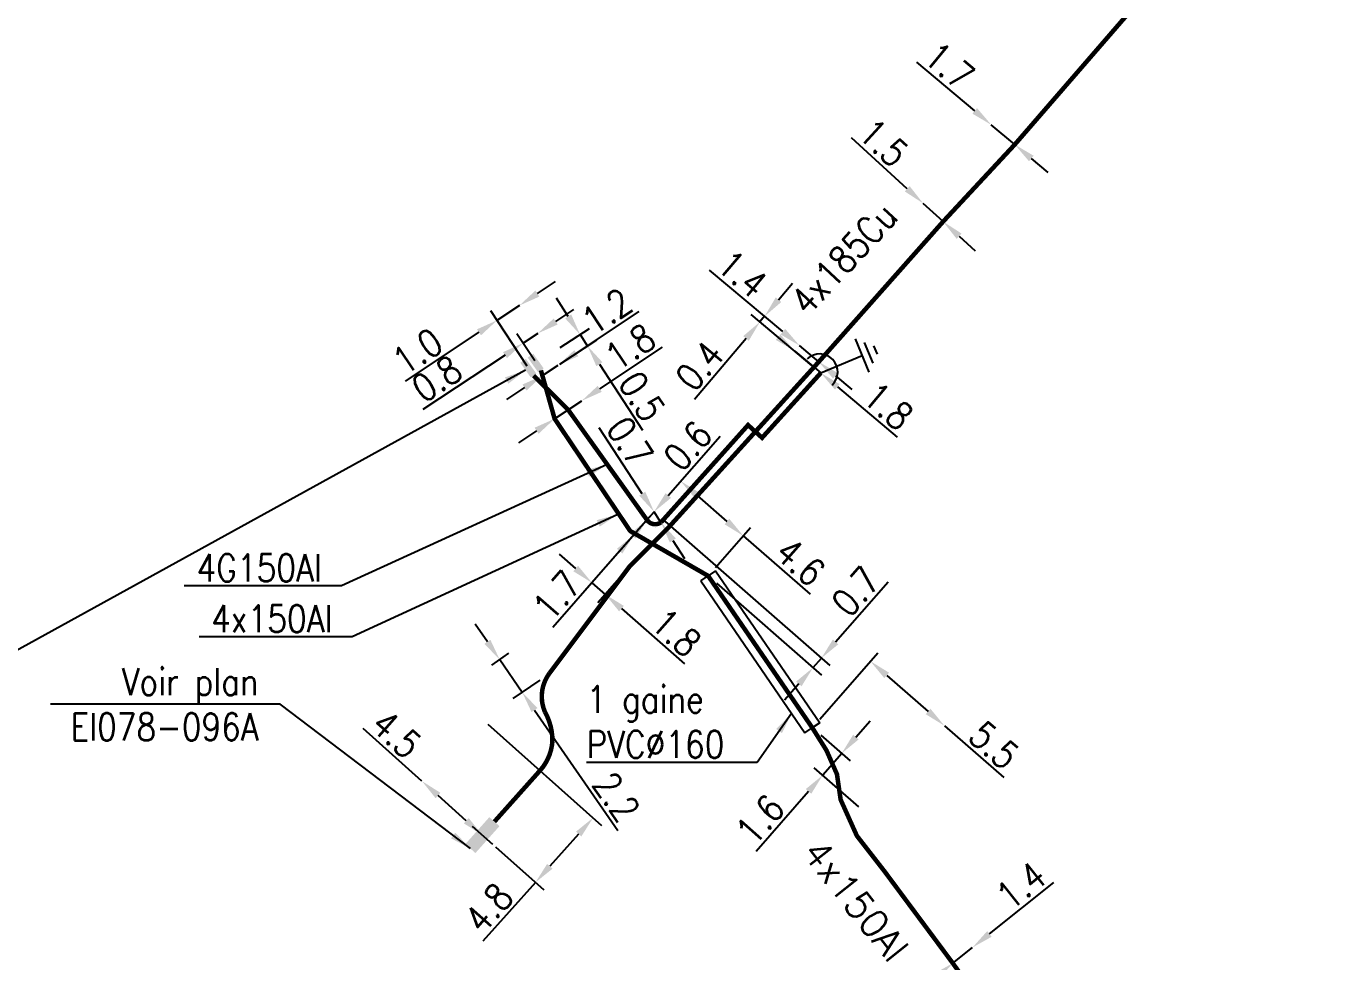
# Model space of a CAD drawing. Header units: millimetres. Extents: x 80000 to 81010, y 144000 to 145002.
# Drawn here: x 80917.9 to 80990, y 144822 to 144873.9 of the extents above; entities that cross this region are included whole.
import ezdxf
from ezdxf.enums import TextEntityAlignment as Align

# ---------------------------------------------------------------- set-up
doc = ezdxf.new("R2010")
doc.units = ezdxf.units.MM
doc.header["$PDMODE"] = 34
doc.linetypes.add('B_ST_AL', pattern=[2000, 1000, 1000])
doc.linetypes.add('B_ST_CU', pattern=[2000, 1000, 1000])
doc.layers.get('0').update_dxf_attribs({"linetype": 'CONTINUOUS'})
doc.layers.get('Defpoints').update_dxf_attribs({"linetype": 'CONTINUOUS'})
for name, color, linetype in [('B_100', 3, 'CONTINUOUS'), ('B_300', 7, 'CONTINUOUS'), ('B_400', 7, 'CONTINUOUS')]:
    doc.layers.add(name, color=color, linetype=linetype)
doc.styles.add('M_ROMANS', font='ROMANS.shx', dxfattribs={"width": 0.75})
doc.styles.get("Standard").update_dxf_attribs({"font": 'romans.shx', "width": 0.85})
doc.dimstyles.get("Standard").update_dxf_attribs({"dimtxt": 1.5, "dimasz": 1.2, "dimexe": 0.625, "dimexo": 0.625, "dimgap": 0.25, "dimtad": 1, "dimdec": 1, "dimzin": 0, "dimdsep": 46, "dimtxsty": 'Standard', "dimcen": -0.5, "dimadec": 0, "dimazin": 0, "dimtfac": 1, "dimtdec": 1, "dimtmove": 0, "dimatfit": 3, "dimfxl": 0, "dimtolj": 1, "dimtzin": 0, "dimarcsym": 0})

# ---------------------------------------------------------------- blocks, each defined once
blk = doc.blocks.new('B_300_03')
at = {"color": 0, "linetype": 'Continuous'}
blk.add_solid([(-1, 0.75), (-1, 0), (1, 0.75), (1, 0)], dxfattribs=at)
at = {"color": 0, "linetype": 'Continuous', "style": 'M_ROMANS', "width": 0.75, "flags": 3}
for tag, p in [('DEF_LEG', (0, -4.25)), ('DEF_COUP', (0, -6.75)), ('DEF_TYPE', (0, -9.25))]:
    blk.add_attdef(tag, text='', height=1.2, dxfattribs=at).set_placement(p, align=Align.MIDDLE)
blk = doc.blocks.new('*D24')
at = {"layer": 'B_100', "color": 0, "linetype": 'Continuous', "lineweight": -2, "transparency": 16777216}
for p, q in [((80953.556, 144847.869), (80954.346, 144848.772)), ((80952.766, 144846.966), (80951.647, 144845.687)), ((80953.236, 144846.554), (80953.236, 144846.554)), ((80950.856, 144844.783), (80947.157, 144840.555)), ((80952.117, 144845.275), (80952.117, 144845.275))]:
    blk.add_line(p, q, dxfattribs=at)
at = {"layer": 'B_100', "color": 0, "linetype": 'Continuous', "transparency": 16777216}
for points in [[(80953.406, 144848.001), (80953.707, 144847.737), (80952.766, 144846.966)], [(80950.706, 144844.915), (80951.007, 144844.652), (80951.647, 144845.687)]]:
    blk.add_solid(points, dxfattribs=at)
at = {"layer": 'Defpoints', "color": 0, "linetype": 'Continuous', "transparency": 16777216}
for p in [(80952.766, 144846.966), (80952.766, 144846.966), (80951.647, 144845.687)]:
    blk.add_point(p, dxfattribs=at)
at = {"layer": 'B_100', "color": 0, "linetype": 'Continuous', "transparency": 16777216, "insert": (80947.388, 144842.338), "char_height": 1.5, "attachment_point": 5, "rotation": 48.81525}
blk.add_mtext('\\A1;1.7', dxfattribs=at)
blk = doc.blocks.new('*D30')
at = {"layer": 'B_100', "color": 0, "linetype": 'Continuous', "lineweight": -2, "transparency": 16777216}
for p, q in [((80971.371, 144823.546), (80974.947, 144826.404)), ((80969.341, 144821.923), (80970.434, 144822.797)), ((80968.403, 144821.174), (80967.466, 144820.424))]:
    blk.add_line(p, q, dxfattribs=at)
at = {"layer": 'B_100', "color": 0, "linetype": 'Continuous', "transparency": 16777216}
for points in [[(80971.247, 144823.703), (80971.496, 144823.39), (80970.434, 144822.797)], [(80968.278, 144821.33), (80968.528, 144821.017), (80969.341, 144821.923)]]:
    blk.add_solid(points, dxfattribs=at)
at = {"layer": 'Defpoints', "color": 0, "linetype": 'Continuous', "transparency": 16777216}
for p in [(80970.434, 144822.797), (80970.434, 144822.797), (80969.341, 144821.923)]:
    blk.add_point(p, dxfattribs=at)
at = {"layer": 'B_100', "color": 0, "linetype": 'Continuous', "transparency": 16777216, "insert": (80973.131, 144826.233), "char_height": 1.5, "attachment_point": 5, "rotation": 38.6386}
blk.add_mtext('\\A1;1.4', dxfattribs=at)
blk = doc.blocks.new('*D31')
at = {"layer": 'B_100', "color": 0, "linetype": 'Continuous', "lineweight": -2, "transparency": 16777216}
for p, q in [((80949.748, 144853.784), (80953.239, 144856.099)), ((80947.247, 144852.126), (80948.748, 144853.121)), ((80946.247, 144851.463), (80945.247, 144850.8))]:
    blk.add_line(p, q, dxfattribs=at)
at = {"layer": 'B_100', "color": 0, "linetype": 'Continuous', "transparency": 16777216}
for points in [[(80949.637, 144853.951), (80949.858, 144853.617), (80948.748, 144853.121)], [(80946.137, 144851.63), (80946.358, 144851.296), (80947.247, 144852.126)]]:
    blk.add_solid(points, dxfattribs=at)
at = {"layer": 'Defpoints', "color": 0, "linetype": 'Continuous', "transparency": 16777216}
for p in [(80948.748, 144853.121), (80947.247, 144852.126), (80947.247, 144852.126)]:
    blk.add_point(p, dxfattribs=at)
at = {"layer": 'B_100', "color": 0, "linetype": 'Continuous', "transparency": 16777216, "insert": (80951.441, 144856.107), "char_height": 1.5, "attachment_point": 5, "rotation": 33.54669}
blk.add_mtext('\\A1;1.8', dxfattribs=at)
blk = doc.blocks.new('*D106')
at = {"layer": 'B_300', "color": 0, "linetype": 'Continuous', "lineweight": -2, "transparency": 16777216}
for p, q in [((80939.883, 144832.027), (80936.622, 144834.939)), ((80942.345, 144829.83), (80940.779, 144831.228))]:
    blk.add_line(p, q, dxfattribs=at)
at = {"layer": 'B_300', "color": 0, "linetype": 'Continuous', "transparency": 16777216}
for points in [[(80940.912, 144831.377), (80940.645, 144831.079), (80939.883, 144832.027)], [(80942.478, 144829.979), (80942.212, 144829.68), (80943.24, 144829.03)]]:
    blk.add_solid(points, dxfattribs=at)
at = {"layer": 'Defpoints', "color": 0, "linetype": 'Continuous', "transparency": 16777216}
for p in [(80939.883, 144832.027), (80943.24, 144829.03), (80943.24, 144829.03)]:
    blk.add_point(p, dxfattribs=at)
at = {"layer": 'B_300', "color": 0, "linetype": 'Continuous', "transparency": 16777216, "insert": (80938.471, 144834.629), "char_height": 1.5, "attachment_point": 5, "rotation": 318.24298}
blk.add_mtext('\\A1;4.5', dxfattribs=at)
blk = doc.blocks.new('*D107')
at = {"layer": 'B_100', "color": 0, "linetype": 'Continuous', "lineweight": -2, "transparency": 16777216}
for p, q in [((80959.914, 144856.958), (80955.844, 144860.376)), ((80961.905, 144855.286), (80960.833, 144856.186)), ((80962.824, 144854.514), (80963.743, 144853.742))]:
    blk.add_line(p, q, dxfattribs=at)
at = {"layer": 'B_100', "color": 0, "linetype": 'Continuous', "transparency": 16777216}
for points in [[(80960.043, 144857.111), (80959.786, 144856.805), (80960.833, 144856.186)], [(80962.953, 144854.667), (80962.695, 144854.361), (80961.905, 144855.286)]]:
    blk.add_solid(points, dxfattribs=at)
at = {"layer": 'Defpoints', "color": 0, "linetype": 'Continuous', "transparency": 16777216}
for p in [(80960.833, 144856.186), (80961.905, 144855.286), (80961.905, 144855.286)]:
    blk.add_point(p, dxfattribs=at)
at = {"layer": 'B_100', "color": 0, "linetype": 'Continuous', "transparency": 16777216, "insert": (80957.655, 144860.161), "char_height": 1.5, "attachment_point": 5, "rotation": 319.9743}
blk.add_mtext('\\A1;1.4', dxfattribs=at)
blk = doc.blocks.new('*D108')
at = {"layer": 'B_100', "color": 0, "linetype": 'Continuous', "lineweight": -2, "transparency": 16777216}
for p, q in [((80966.809, 144864.884), (80963.715, 144867.709)), ((80968.803, 144863.064), (80967.696, 144864.075)), ((80969.69, 144862.255), (80970.576, 144861.446))]:
    blk.add_line(p, q, dxfattribs=at)
at = {"layer": 'B_100', "color": 0, "linetype": 'Continuous', "transparency": 16777216}
for points in [[(80966.944, 144865.032), (80966.675, 144864.737), (80967.696, 144864.075)], [(80969.824, 144862.403), (80969.555, 144862.107), (80968.803, 144863.064)]]:
    blk.add_solid(points, dxfattribs=at)
at = {"layer": 'Defpoints', "color": 0, "linetype": 'Continuous', "transparency": 16777216}
for p in [(80967.696, 144864.075), (80968.803, 144863.064), (80968.803, 144863.064)]:
    blk.add_point(p, dxfattribs=at)
at = {"layer": 'B_100', "color": 0, "linetype": 'Continuous', "transparency": 16777216, "insert": (80965.494, 144867.44), "char_height": 1.5, "attachment_point": 5, "rotation": 317.60633}
blk.add_mtext('\\A1;1.5', dxfattribs=at)
blk = doc.blocks.new('*D109')
at = {"layer": 'B_100', "color": 0, "linetype": 'Continuous', "lineweight": -2, "transparency": 16777216}
for p, q in [((80970.558, 144869.204), (80967.35, 144871.899)), ((80972.778, 144867.338), (80971.476, 144868.432)), ((80973.697, 144866.566), (80974.615, 144865.794))]:
    blk.add_line(p, q, dxfattribs=at)
at = {"layer": 'B_100', "color": 0, "linetype": 'Continuous', "transparency": 16777216}
for points in [[(80970.686, 144869.357), (80970.429, 144869.051), (80971.476, 144868.432)], [(80973.825, 144866.719), (80973.568, 144866.413), (80972.778, 144867.338)]]:
    blk.add_solid(points, dxfattribs=at)
at = {"layer": 'Defpoints', "color": 0, "linetype": 'Continuous', "transparency": 16777216}
for p in [(80971.476, 144868.432), (80972.778, 144867.338), (80972.778, 144867.338)]:
    blk.add_point(p, dxfattribs=at)
at = {"layer": 'B_100', "color": 0, "linetype": 'Continuous', "transparency": 16777216, "insert": (80969.138, 144871.703), "char_height": 1.5, "attachment_point": 5, "rotation": 319.96219}
blk.add_mtext('\\A1;1.7', dxfattribs=at)
blk = doc.blocks.new('B_300_04')
at = {"color": 0, "linetype": 'Continuous'}
blk.add_line((0, 0.75), (0, -0.75), dxfattribs=at)
blk.add_solid([(-1, 0.375), (-1, -0.375), (1, 0.375), (1, -0.375)], dxfattribs=at)
at = {"color": 0, "linetype": 'Continuous', "style": 'M_ROMANS', "width": 0.75, "flags": 3}
for tag, p in [('DEF_LEG', (0, -4.25)), ('DEF_COUP', (0, -6.75)), ('DEF_TYPE', (0, -9.25))]:
    blk.add_attdef(tag, text='', height=1.2, dxfattribs=at).set_placement(p, align=Align.MIDDLE)
blk = doc.blocks.new('*D112')
at = {"layer": 'B_300', "color": 0, "linetype": 'Continuous', "lineweight": -2, "transparency": 16777216}
for p, q in [((80943.546, 144835.192), (80949.845, 144829.568)), ((80948.58, 144829.089), (80946.981, 144827.299)), ((80943.975, 144828.375), (80946.648, 144825.988)), ((80946.182, 144826.404), (80943.271, 144823.143))]:
    blk.add_line(p, q, dxfattribs=at)
at = {"layer": 'B_300', "color": 0, "linetype": 'Continuous', "transparency": 16777216}
for points in [[(80948.431, 144829.223), (80948.729, 144828.956), (80949.379, 144829.985)], [(80946.832, 144827.432), (80947.131, 144827.166), (80946.182, 144826.404)]]:
    blk.add_solid(points, dxfattribs=at)
at = {"layer": 'Defpoints', "color": 0, "linetype": 'Continuous', "transparency": 16777216}
for p in [(80943.08, 144835.608), (80943.509, 144828.791), (80946.182, 144826.404)]:
    blk.add_point(p, dxfattribs=at)
at = {"layer": 'B_300', "color": 0, "linetype": 'Continuous', "transparency": 16777216, "insert": (80943.581, 144824.992), "char_height": 1.5, "attachment_point": 5, "rotation": 48.24298}
blk.add_mtext('\\A1;4.8', dxfattribs=at)
blk = doc.blocks.new('*D113')
at = {"layer": 'B_100', "color": 0, "linetype": 'Continuous', "lineweight": -2, "transparency": 16777216}
for p, q in [((80943.518, 144839.752), (80942.836, 144840.739)), ((80943.757, 144838.459), (80944.714, 144839.12)), ((80944.2, 144838.765), (80945.45, 144836.954)), ((80946.434, 144837.634), (80944.935, 144836.599)), ((80946.132, 144835.967), (80950.75, 144829.279))]:
    blk.add_line(p, q, dxfattribs=at)
at = {"layer": 'B_100', "color": 0, "linetype": 'Continuous', "transparency": 16777216}
for points in [[(80943.682, 144839.866), (80943.353, 144839.638), (80944.2, 144838.765)], [(80946.296, 144836.08), (80945.967, 144835.853), (80945.45, 144836.954)]]:
    blk.add_solid(points, dxfattribs=at)
at = {"layer": 'Defpoints', "color": 0, "linetype": 'Continuous', "transparency": 16777216}
for p in [(80943.243, 144838.104), (80946.948, 144837.989), (80945.45, 144836.954)]:
    blk.add_point(p, dxfattribs=at)
at = {"layer": 'B_100', "color": 0, "linetype": 'Continuous', "transparency": 16777216, "insert": (80950.671, 144831.152), "char_height": 1.5, "attachment_point": 5, "rotation": 304.62486}
blk.add_mtext('\\A1;2.2', dxfattribs=at)
blk = doc.blocks.new('*D114')
at = {"layer": 'B_100', "color": 0, "linetype": 'Continuous', "lineweight": -2, "transparency": 16777216}
for p, q in [((80952.322, 144846.459), (80948.908, 144842.557)), ((80948.417, 144843.818), (80947.514, 144844.608)), ((80950.987, 144843.453), (80949.641, 144841.915)), ((80949.32, 144843.027), (80950.053, 144842.386)), ((80950.956, 144841.596), (80954.458, 144838.532))]:
    blk.add_line(p, q, dxfattribs=at)
at = {"layer": 'B_100', "color": 0, "linetype": 'Continuous', "transparency": 16777216}
for points in [[(80948.548, 144843.968), (80948.285, 144843.667), (80949.32, 144843.027)], [(80951.088, 144841.746), (80950.824, 144841.445), (80950.053, 144842.386)]]:
    blk.add_solid(points, dxfattribs=at)
at = {"layer": 'Defpoints', "color": 0, "linetype": 'Continuous', "transparency": 16777216}
for p in [(80952.734, 144846.929), (80951.398, 144843.924), (80950.053, 144842.386)]:
    blk.add_point(p, dxfattribs=at)
at = {"layer": 'B_100', "color": 0, "linetype": 'Continuous', "transparency": 16777216, "insert": (80953.992, 144840.268), "char_height": 1.5, "attachment_point": 5, "rotation": 318.81525}
blk.add_mtext('\\A1;1.8', dxfattribs=at)
blk = doc.blocks.new('*D1597')
at = {"layer": 'B_400', "color": 0, "linetype": 'Continuous', "lineweight": -2, "transparency": 16777216}
for p, q in [((80955.153, 144847.872), (80956.809, 144846.423)), ((80956.179, 144843.881), (80958.124, 144846.103)), ((80957.712, 144845.633), (80961.419, 144842.39))]:
    blk.add_line(p, q, dxfattribs=at)
at = {"layer": 'B_400', "color": 0, "linetype": 'Continuous', "transparency": 16777216}
for points in [[(80955.285, 144848.022), (80955.021, 144847.721), (80954.25, 144848.662)], [(80956.941, 144846.574), (80956.677, 144846.273), (80957.712, 144845.633)]]:
    blk.add_solid(points, dxfattribs=at)
at = {"layer": 'Defpoints', "color": 0, "linetype": 'Continuous', "transparency": 16777216}
for p in [(80954.25, 144848.662), (80954.25, 144848.662), (80955.767, 144843.41)]:
    blk.add_point(p, dxfattribs=at)
at = {"layer": 'B_400', "color": 0, "linetype": 'Continuous', "transparency": 16777216, "insert": (80960.884, 144844.186), "char_height": 1.5, "attachment_point": 5, "rotation": 318.81525}
blk.add_mtext('\\A1;4.6', dxfattribs=at)
blk = doc.blocks.new('*D1598')
at = {"layer": 'B_400', "color": 0, "linetype": 'Continuous', "lineweight": -2, "transparency": 16777216}
for p, q in [((80953.236, 144846.554), (80962.517, 144838.434)), ((80956.237, 144842.999), (80962.056, 144837.907)), ((80962.837, 144839.749), (80965.758, 144843.087)), ((80961.586, 144838.319), (80962.047, 144838.845)), ((80960.796, 144837.416), (80960.006, 144836.512))]:
    blk.add_line(p, q, dxfattribs=at)
at = {"layer": 'B_400', "color": 0, "linetype": 'Continuous', "transparency": 16777216}
for points in [[(80962.687, 144839.88), (80962.988, 144839.617), (80962.047, 144838.845)], [(80960.645, 144837.547), (80960.946, 144837.284), (80961.586, 144838.319)]]:
    blk.add_solid(points, dxfattribs=at)
at = {"layer": 'Defpoints', "color": 0, "linetype": 'Continuous', "transparency": 16777216}
for p in [(80952.766, 144846.966), (80955.767, 144843.41), (80962.047, 144838.845)]:
    blk.add_point(p, dxfattribs=at)
at = {"layer": 'B_400', "color": 0, "linetype": 'Continuous', "transparency": 16777216, "insert": (80963.961, 144842.552), "char_height": 1.5, "attachment_point": 5, "rotation": 48.81525}
blk.add_mtext('\\A1;0.7', dxfattribs=at)
blk = doc.blocks.new('*D1599')
at = {"layer": 'B_400', "color": 0, "linetype": 'Continuous', "lineweight": -2, "transparency": 16777216}
for p, q in [((80961.956, 144835.455), (80965.177, 144839.15)), ((80965.671, 144837.891), (80967.971, 144835.886)), ((80968.875, 144835.098), (80972.171, 144832.225))]:
    blk.add_line(p, q, dxfattribs=at)
at = {"layer": 'B_400', "color": 0, "linetype": 'Continuous', "transparency": 16777216}
for points in [[(80965.803, 144838.041), (80965.54, 144837.74), (80964.767, 144838.679)], [(80968.102, 144836.037), (80967.839, 144835.736), (80968.875, 144835.098)]]:
    blk.add_solid(points, dxfattribs=at)
at = {"layer": 'Defpoints', "color": 0, "linetype": 'Continuous', "transparency": 16777216}
for p in [(80961.545, 144834.984), (80968.875, 144835.098), (80968.875, 144835.098)]:
    blk.add_point(p, dxfattribs=at)
at = {"layer": 'B_400', "color": 0, "linetype": 'Continuous', "transparency": 16777216, "insert": (80971.632, 144834.021), "char_height": 1.5, "attachment_point": 5, "rotation": 318.92246}
blk.add_mtext('\\A1;5.5', dxfattribs=at)
blk = doc.blocks.new('*D1600')
at = {"layer": 'B_400', "color": 0, "linetype": 'Continuous', "lineweight": -2, "transparency": 16777216}
for p, q in [((80963.964, 144834.467), (80964.752, 144835.372)), ((80962.017, 144834.573), (80963.646, 144833.152)), ((80963.175, 144833.563), (80962.124, 144832.357)), ((80964.131, 144830.607), (80961.652, 144832.768)), ((80961.335, 144831.452), (80958.425, 144828.115))]:
    blk.add_line(p, q, dxfattribs=at)
at = {"layer": 'B_400', "color": 0, "linetype": 'Continuous', "transparency": 16777216}
for points in [[(80963.813, 144834.599), (80964.114, 144834.336), (80963.175, 144833.563)], [(80961.184, 144831.584), (80961.486, 144831.321), (80962.124, 144832.357)]]:
    blk.add_solid(points, dxfattribs=at)
at = {"layer": 'Defpoints', "color": 0, "linetype": 'Continuous', "transparency": 16777216}
for p in [(80961.545, 144834.984), (80962.124, 144832.357), (80964.602, 144830.196)]:
    blk.add_point(p, dxfattribs=at)
at = {"layer": 'B_400', "color": 0, "linetype": 'Continuous', "transparency": 16777216, "insert": (80958.654, 144829.898), "char_height": 1.5, "attachment_point": 5, "rotation": 48.91691}
blk.add_mtext('\\A1;1.6', dxfattribs=at)
blk = doc.blocks.new('*D1639')
at = {"layer": 'B_100', "color": 0, "linetype": 'Continuous', "lineweight": -2, "transparency": 16777216}
for p, q in [((80952.11, 144847.971), (80949.72, 144851.631)), ((80953.149, 144846.38), (80952.766, 144846.966)), ((80953.805, 144845.375), (80954.461, 144844.37))]:
    blk.add_line(p, q, dxfattribs=at)
at = {"layer": 'B_100', "color": 0, "linetype": 'Continuous', "transparency": 16777216}
for points in [[(80952.277, 144848.08), (80951.943, 144847.861), (80952.766, 144846.966)], [(80953.972, 144845.484), (80953.637, 144845.266), (80953.149, 144846.38)]]:
    blk.add_solid(points, dxfattribs=at)
at = {"layer": 'Defpoints', "color": 0, "linetype": 'Continuous', "transparency": 16777216}
for p in [(80952.766, 144846.966), (80952.766, 144846.966), (80953.149, 144846.38)]:
    blk.add_point(p, dxfattribs=at)
at = {"layer": 'B_100', "color": 0, "linetype": 'Continuous', "transparency": 16777216, "insert": (80951.424, 144850.85), "char_height": 1.5, "attachment_point": 5, "rotation": 303.13973}
blk.add_mtext('\\A1;0.7', dxfattribs=at)
blk = doc.blocks.new('*D1640')
at = {"layer": 'B_100', "color": 0, "linetype": 'Continuous', "lineweight": -2, "transparency": 16777216}
for p, q in [((80953.556, 144847.869), (80956.435, 144851.159)), ((80952.371, 144846.514), (80952.766, 144846.966)), ((80953.236, 144846.554), (80953.236, 144846.554)), ((80951.581, 144845.611), (80950.791, 144844.708)), ((80952.841, 144846.103), (80952.841, 144846.103))]:
    blk.add_line(p, q, dxfattribs=at)
at = {"layer": 'B_100', "color": 0, "linetype": 'Continuous', "transparency": 16777216}
for points in [[(80953.406, 144848.001), (80953.707, 144847.737), (80952.766, 144846.966)], [(80951.43, 144845.743), (80951.731, 144845.48), (80952.371, 144846.514)]]:
    blk.add_solid(points, dxfattribs=at)
at = {"layer": 'Defpoints', "color": 0, "linetype": 'Continuous', "transparency": 16777216}
for p in [(80952.766, 144846.966), (80952.766, 144846.966), (80952.371, 144846.514)]:
    blk.add_point(p, dxfattribs=at)
at = {"layer": 'B_100', "color": 0, "linetype": 'Continuous', "transparency": 16777216, "insert": (80954.638, 144850.624), "char_height": 1.5, "attachment_point": 5, "rotation": 48.81525}
blk.add_mtext('\\A1;0.6', dxfattribs=at)
blk = doc.blocks.new('*D1641')
at = {"layer": 'B_300', "color": 0, "linetype": 'Continuous', "lineweight": -2, "transparency": 16777216}
for p, q in [((80959.67, 144858.73), (80960.442, 144859.648)), ((80961.536, 144855.069), (80958.161, 144857.904)), ((80958.899, 144857.811), (80958.639, 144857.502)), ((80957.868, 144856.583), (80955.017, 144853.189))]:
    blk.add_line(p, q, dxfattribs=at)
at = {"layer": 'B_300', "color": 0, "linetype": 'Continuous', "transparency": 16777216}
for points in [[(80959.517, 144858.858), (80959.824, 144858.601), (80958.899, 144857.811)], [(80957.715, 144856.712), (80958.021, 144856.454), (80958.639, 144857.502)]]:
    blk.add_solid(points, dxfattribs=at)
at = {"layer": 'Defpoints', "color": 0, "linetype": 'Continuous', "transparency": 16777216}
for p in [(80958.899, 144857.811), (80958.899, 144857.811), (80962.015, 144854.667)]:
    blk.add_point(p, dxfattribs=at)
at = {"layer": 'B_300', "color": 0, "linetype": 'Continuous', "transparency": 16777216, "insert": (80955.291, 144855.07), "char_height": 1.5, "attachment_point": 5, "rotation": 49.9743}
blk.add_mtext('\\A1;0.4', dxfattribs=at)
blk = doc.blocks.new('*D1642')
at = {"layer": 'B_300', "color": 0, "linetype": 'Continuous', "lineweight": -2, "transparency": 16777216}
for p, q in [((80959.649, 144856.654), (80958.73, 144857.426)), ((80960.568, 144855.883), (80962.015, 144854.667)), ((80962.934, 144853.895), (80966.256, 144851.105))]:
    blk.add_line(p, q, dxfattribs=at)
at = {"layer": 'B_300', "color": 0, "linetype": 'Continuous', "transparency": 16777216}
for points in [[(80959.777, 144856.807), (80959.52, 144856.501), (80960.568, 144855.883)], [(80963.062, 144854.049), (80962.805, 144853.742), (80962.015, 144854.667)]]:
    blk.add_solid(points, dxfattribs=at)
at = {"layer": 'Defpoints', "color": 0, "linetype": 'Continuous', "transparency": 16777216}
for p in [(80960.568, 144855.883), (80960.568, 144855.883), (80962.015, 144854.667)]:
    blk.add_point(p, dxfattribs=at)
at = {"layer": 'B_300', "color": 0, "linetype": 'Continuous', "transparency": 16777216, "insert": (80965.755, 144852.832), "char_height": 1.5, "attachment_point": 5, "rotation": 319.9743}
blk.add_mtext('\\A1;1.8', dxfattribs=at)
blk = doc.blocks.new('B_300_05')
at = {"color": 0, "linetype": 'Continuous'}
blk.add_arc((0, 0), 1, 270, 90, dxfattribs=at)
at = {"color": 0, "linetype": 'Continuous', "style": 'M_ROMANS', "width": 0.75, "flags": 3}
for tag, p in [('DEF_LEG', (0, -5)), ('DEF_COUP', (0, -7.5)), ('DEF_TYPE', (0, -10))]:
    blk.add_attdef(tag, text='', height=1.2, dxfattribs=at).set_placement(p, align=Align.MIDDLE)
blk = doc.blocks.new('Symbole MALT')
at = {"flags": 128}
for points in [[(0, 0), (0, -2.5)], [(-1, -2.5), (1, -2.5)], [(-0.625, -2.9), (0.625, -2.9)], [(-0.25, -3.3), (0.25, -3.3)]]:
    blk.add_lwpolyline(points, dxfattribs=at)
blk = doc.blocks.new('*D1643')
at = {"layer": 'B_100', "color": 0, "linetype": 'Continuous', "lineweight": -2, "transparency": 16777216}
for p, q in [((80948.453, 144855.767), (80951.944, 144858.082)), ((80946.573, 144854.521), (80947.453, 144855.104)), ((80945.573, 144853.858), (80944.573, 144853.195))]:
    blk.add_line(p, q, dxfattribs=at)
at = {"layer": 'B_100', "color": 0, "linetype": 'Continuous', "transparency": 16777216}
for points in [[(80948.342, 144855.934), (80948.563, 144855.601), (80947.453, 144855.104)], [(80945.462, 144854.024), (80945.683, 144853.691), (80946.573, 144854.521)]]:
    blk.add_solid(points, dxfattribs=at)
at = {"layer": 'Defpoints', "color": 0, "linetype": 'Continuous', "transparency": 16777216}
for p in [(80947.453, 144855.104), (80946.573, 144854.521), (80946.573, 144854.521)]:
    blk.add_point(p, dxfattribs=at)
at = {"layer": 'B_100', "color": 0, "linetype": 'Continuous', "transparency": 16777216, "insert": (80950.146, 144858.09), "char_height": 1.5, "attachment_point": 5, "rotation": 33.54669}
blk.add_mtext('\\A1;1.2', dxfattribs=at)
blk = doc.blocks.new('*D1644')
at = {"layer": 'B_300', "color": 0, "linetype": 'Continuous', "lineweight": -2, "transparency": 16777216}
for p, q in [((80947.307, 144857.522), (80948.307, 144858.185)), ((80946.146, 144855.337), (80945.149, 144856.841)), ((80946.307, 144856.859), (80945.494, 144856.32)), ((80944.494, 144855.657), (80939.939, 144852.636))]:
    blk.add_line(p, q, dxfattribs=at)
at = {"layer": 'B_300', "color": 0, "linetype": 'Continuous', "transparency": 16777216}
for points in [[(80947.197, 144857.689), (80947.418, 144857.355), (80946.307, 144856.859)], [(80944.384, 144855.823), (80944.605, 144855.49), (80945.494, 144856.32)]]:
    blk.add_solid(points, dxfattribs=at)
at = {"layer": 'Defpoints', "color": 0, "linetype": 'Continuous', "transparency": 16777216}
for p in [(80945.494, 144856.32), (80946.307, 144856.859), (80946.491, 144854.816)]:
    blk.add_point(p, dxfattribs=at)
at = {"layer": 'B_300', "color": 0, "linetype": 'Continuous', "transparency": 16777216, "insert": (80940.708, 144854.346), "char_height": 1.5, "attachment_point": 5, "rotation": 33.54669}
blk.add_mtext('\\A1;0.8', dxfattribs=at)
blk = doc.blocks.new('*D1645')
at = {"layer": 'B_300', "color": 0, "linetype": 'Continuous', "lineweight": -2, "transparency": 16777216}
for p, q in [((80946.29, 144859.07), (80947.29, 144859.733)), ((80945.29, 144858.407), (80944.049, 144857.585)), ((80945.733, 144855.045), (80943.704, 144858.106)), ((80943.049, 144856.922), (80938.949, 144854.203))]:
    blk.add_line(p, q, dxfattribs=at)
at = {"layer": 'B_300', "color": 0, "linetype": 'Continuous', "transparency": 16777216}
for points in [[(80946.179, 144859.237), (80946.4, 144858.904), (80945.29, 144858.407)], [(80942.939, 144857.088), (80943.16, 144856.755), (80944.049, 144857.585)]]:
    blk.add_solid(points, dxfattribs=at)
at = {"layer": 'Defpoints', "color": 0, "linetype": 'Continuous', "transparency": 16777216}
for p in [(80945.29, 144858.407), (80944.049, 144857.585), (80946.079, 144854.524)]:
    blk.add_point(p, dxfattribs=at)
at = {"layer": 'B_300', "color": 0, "linetype": 'Continuous', "transparency": 16777216, "insert": (80939.642, 144855.863), "char_height": 1.5, "attachment_point": 5, "rotation": 33.54669}
blk.add_mtext('\\A1;1.0', dxfattribs=at)
blk = doc.blocks.new('*D1646')
at = {"layer": 'B_100', "color": 0, "linetype": 'Continuous', "lineweight": -2, "transparency": 16777216}
for p, q in [((80948.001, 144857.804), (80947.345, 144858.809)), ((80947.56, 144856.083), (80949.18, 144857.141)), ((80947.536, 144855.154), (80949.598, 144856.5)), ((80948.657, 144856.799), (80949.075, 144856.159)), ((80949.731, 144855.154), (80952.121, 144851.494))]:
    blk.add_line(p, q, dxfattribs=at)
at = {"layer": 'B_100', "color": 0, "linetype": 'Continuous', "transparency": 16777216}
for points in [[(80948.168, 144857.913), (80947.833, 144857.695), (80948.657, 144856.799)], [(80949.898, 144855.263), (80949.563, 144855.045), (80949.075, 144856.159)]]:
    blk.add_solid(points, dxfattribs=at)
at = {"layer": 'Defpoints', "color": 0, "linetype": 'Continuous', "transparency": 16777216}
for p in [(80947.037, 144855.741), (80949.075, 144856.159), (80947.013, 144854.813)]:
    blk.add_point(p, dxfattribs=at)
at = {"layer": 'B_100', "color": 0, "linetype": 'Continuous', "transparency": 16777216, "insert": (80952.091, 144853.368), "char_height": 1.5, "attachment_point": 5, "rotation": 303.13973}
blk.add_mtext('\\A1;0.5', dxfattribs=at)

msp = doc.modelspace()

# ---------------------------------------------------------------- linework, layer by layer
at = {"layer": 'B_100', "linetype": 'B_ST_CU', "const_width": 0.25, "flags": 128}
msp.add_lwpolyline([(80953.49, 144846.012), (80961.905, 144855.286), (80968.803, 144863.064), (80972.778, 144867.338), (80981.117, 144876.961), (80982.279, 144878.302), (80982.125, 144878.43)], dxfattribs=at)
at = {"layer": 'B_100', "linetype": 'B_ST_AL', "flags": 128}
msp.add_lwpolyline([(80962.015, 144854.667, 0.25, 0.25, 0), (80958.758, 144851.073, 0.25, 0.25, 0), (80957.979, 144851.776, 0.25, 0.25, 0), (80953.149, 144846.38, 0.25, 0.25, -0.417683), (80952.371, 144846.514, 0.25, 0.25, 0), (80947.997, 144852.624, 0.25, 0.25, 0), (80946.079, 144854.524, 0, 0, 0)], format="xyseb", dxfattribs=at)
at = {"layer": 'B_100', "linetype": 'B_ST_AL', "const_width": 0.25, "flags": 128}
msp.add_lwpolyline([(80946.487, 144854.813), (80947.247, 144852.126), (80951.442, 144845.899), (80955.767, 144843.41), (80961.545, 144834.984), (80962.328, 144833.735), (80962.912, 144832.411), (80963.117, 144830.996), (80964.016, 144828.994), (80965.541, 144827.033), (80969.341, 144821.923), (80973.76, 144815.751), (80975.74, 144813.241), (80980.509, 144807.205), (80984.662, 144802.033), (80989.781, 144795.639), (80989.781, 144795.639, -0.397951), (80989.789, 144794.948), (80989.789, 144794.948), (80979.139, 144786.776), (80979.139, 144786.776), (80979.139, 144786.776)], format="xyb", dxfattribs=at)
at = {"layer": 'B_100', "linetype": 'B_ST_CU', "const_width": 0.25, "flags": 128}
msp.add_lwpolyline([(80943.906, 144829.776), (80946.437, 144832.611, 0.164788), (80947.125, 144834.229, 0.131189), (80946.708, 144835.868, -0.264135), (80946.948, 144837.989), (80951.398, 144843.924), (80953.49, 144846.012)], format="xyb", dxfattribs=at)
at = {"layer": 'B_400', "color": 7, "linetype": 'CONTINUOUS'}
for p, q in [((80955.355, 144843.127), (80955.767, 144843.41)), ((80956.179, 144843.693), (80955.767, 144843.41)), ((80956.179, 144843.693), (80961.958, 144835.266)), ((80955.355, 144843.127), (80961.133, 144834.701)), ((80961.133, 144834.701), (80961.545, 144834.984)), ((80961.958, 144835.266), (80961.545, 144834.984))]:
    msp.add_line(p, q, dxfattribs=at)

# ---------------------------------------------------------------- block references
at = {"layer": 'B_300'}
for name, p, rotation in [('Symbole MALT', (80962.015, 144854.667), 112.7749360228582), ('B_300_05', (80961.954, 144854.722), 43.4520117521515)]:
    msp.add_blockref(name, p, dxfattribs=dict(at, rotation=rotation))
at = {"layer": 'B_300', "linetype": 'ByBlock', "xscale": 0.5, "yscale": 0.5, "zscale": 0.5, "rotation": 125.3380776174379}
for p in [(80946.35, 144855.33), (80945.942, 144855.041)]:
    msp.add_blockref('B_300_03', p, dxfattribs=at)
at = {"layer": 'B_300', "linetype": 'ByBlock', "rotation": 48.24298066916654}
msp.add_blockref('B_300_04', (80943.24, 144829.03), dxfattribs=at)

# ---------------------------------------------------------------- texts
at = {"layer": 'B_100', "linetype": 'Continuous', "width": 0.85}
msp.add_text('4x185Cu', height=1.5, rotation=47.23988, dxfattribs=at).set_placement((80963.287, 144861.028), align=Align.MIDDLE)
at = {"layer": 'B_100', "linetype": 'Continuous'}
msp.add_text('4x150Al', height=1.5, rotation=308.49725, dxfattribs=at).set_placement((80963.955, 144825.406), align=Align.MIDDLE)
at = {"layer": 'B_100', "linetype": 'Continuous', "char_height": 1.5, "attachment_point": 9}
for s, insert in [('\\A1;4G150Al', (80934.32, 144843.106)), ('\\A1;4x150Al', (80934.912, 144840.288))]:
    msp.add_mtext(s, dxfattribs=dict(at, insert=insert))
at = {"layer": 'B_300', "linetype": 'Continuous', "insert": (80930.821, 144836.286), "char_height": 1.5, "attachment_point": 6}
msp.add_mtext('\\A1;Voir plan\\PEl078-096A', dxfattribs=at)
at = {"layer": 'B_400', "linetype": 'Continuous', "insert": (80949.018, 144833.312), "char_height": 1.5, "attachment_point": 7}
msp.add_mtext('1 gaine\\PPVC%%C160', dxfattribs=at)

# ---------------------------------------------------------------- dimensions: what is measured, and where the dimension line sits
at = {"layer": 'B_100', "linetype": 'Continuous'}
for base, p1, p2, angle, picture, middle, dimtype in [((80972.778, 144867.338), (80971.476, 144868.432), (80972.778, 144867.338), 319.96219, '*D109', (80968.495, 144870.937), 161), ((80968.803, 144863.064), (80967.696, 144864.075), (80968.803, 144863.064), 317.60633, '*D108', (80964.819, 144866.701), 161), ((80961.905, 144855.286), (80960.833, 144856.186), (80961.905, 144855.286), 319.9743, '*D107', (80957.012, 144859.395), 161), ((80947.247, 144852.126), (80948.748, 144853.121), (80947.247, 144852.126), 213.54669, '*D31', (80951.993, 144855.273), 161), ((80952.766, 144846.966), (80951.647, 144845.687), (80952.766, 144846.966), 48.81525, '*D24', (80948.141, 144841.68), 161), ((80945.45, 144836.954), (80943.243, 144838.104), (80946.948, 144837.989), 304.62486, '*D113', (80949.849, 144830.584), 160), ((80970.434, 144822.797), (80969.341, 144821.923), (80970.434, 144822.797), 38.6386, '*D30', (80973.756, 144825.452), 161)]:
    dim = msp.add_linear_dim(base=base, p1=p1, p2=p2, angle=angle, dimstyle='Standard', dxfattribs=at)
    dim.commit()
    dim.dimension.update_dxf_attribs({"geometry": picture, "text_midpoint": middle, "dimtype": dimtype})
for base, p1, p2, angle, text, picture, middle in [((80946.573, 144854.521), (80947.453, 144855.104), (80946.573, 144854.521), 33.54669, '1.2', '*D1643', (80950.699, 144857.256)), ((80949.075, 144856.159), (80947.037, 144855.741), (80947.013, 144854.813), 303.13973, '0.5', '*D1646', (80951.254, 144852.821)), ((80950.053, 144842.386), (80952.734, 144846.929), (80951.398, 144843.924), 318.81525, '1.8', '*D114', (80953.333, 144839.516))]:
    dim = msp.add_linear_dim(base=base, p1=p1, p2=p2, angle=angle, text=text, dimstyle='Standard', dxfattribs=at)
    dim.commit()
    dim.dimension.update_dxf_attribs({"geometry": picture, "text_midpoint": middle, "dimtype": 160})
for p1, angle, picture, middle in [((80953.149, 144846.38), 303.13973, '*D1639', (80950.587, 144850.303)), ((80952.371, 144846.514), 228.81525, '*D1640', (80955.391, 144849.966))]:
    dim = msp.add_linear_dim(base=(80952.766, 144846.966), p1=p1, p2=(80952.766, 144846.966), angle=angle, dimstyle='Standard', override={"dimfxl": 1.25}, dxfattribs=at)
    dim.commit()
    dim.dimension.update_dxf_attribs({"geometry": picture, "text_midpoint": middle, "dimtype": 160})
at = {"layer": 'B_300', "linetype": 'Continuous'}
for base, p1, p2, angle, text, picture, middle in [((80944.049, 144857.585), (80945.29, 144858.407), (80946.079, 144854.524), 33.54669, '1.0', '*D1645', (80940.195, 144855.029)), ((80945.494, 144856.32), (80946.307, 144856.859), (80946.491, 144854.816), 213.54669, '0.8', '*D1644', (80941.26, 144853.512)), ((80960.568, 144855.883), (80962.015, 144854.667), (80960.568, 144855.883), 319.9743, '1.8', '*D1642', (80965.112, 144852.066))]:
    dim = msp.add_linear_dim(base=base, p1=p1, p2=p2, angle=angle, text=text, dimstyle='Standard', override={"dimfxl": 1.25}, dxfattribs=at)
    dim.commit()
    dim.dimension.update_dxf_attribs({"geometry": picture, "text_midpoint": middle, "dimtype": 160})
dim = msp.add_linear_dim(base=(80958.899, 144857.811), p1=(80962.015, 144854.667), p2=(80958.899, 144857.811), angle=229.9743, dimstyle='Standard', override={"dimfxl": 1.25}, dxfattribs=at)
dim.commit()
dim.dimension.update_dxf_attribs({"geometry": '*D1641', "text_midpoint": (80956.057, 144854.427), "dimtype": 160})
for base, p1, p2, angle, picture, middle, dimtype in [((80943.24, 144829.03), (80939.883, 144832.027), (80943.24, 144829.03), 318.24298, '*D106', (80937.805, 144833.883), 161), ((80946.182, 144826.404), (80943.08, 144835.608), (80943.509, 144828.791), 48.24298, '*D112', (80944.327, 144824.326), 160)]:
    dim = msp.add_linear_dim(base=base, p1=p1, p2=p2, angle=angle, dimstyle='Standard', dxfattribs=at)
    dim.commit()
    dim.dimension.update_dxf_attribs({"geometry": picture, "text_midpoint": middle, "dimtype": dimtype})
at = {"layer": 'B_400', "linetype": 'Continuous'}
for base, p1, p2, angle, picture, middle in [((80954.25, 144848.662), (80955.767, 144843.41), (80954.25, 144848.662), 318.81525, '*D1597', (80960.226, 144843.434)), ((80962.047, 144838.845), (80955.767, 144843.41), (80952.766, 144846.966), 228.81525, '*D1598', (80964.714, 144841.893)), ((80968.875, 144835.098), (80961.545, 144834.984), (80968.875, 144835.098), 138.92246, '*D1599', (80970.975, 144833.267)), ((80962.124, 144832.357), (80961.545, 144834.984), (80964.602, 144830.196), 48.91691, '*D1600', (80959.407, 144829.241))]:
    dim = msp.add_linear_dim(base=base, p1=p1, p2=p2, angle=angle, dimstyle='Standard', override={"dimfxl": 1.25}, dxfattribs=at)
    dim.commit()
    dim.dimension.update_dxf_attribs({"geometry": picture, "text_midpoint": middle, "dimtype": 160})

# ---------------------------------------------------------------- leaders
at = {"layer": 'B_100', "linetype": 'Continuous', "annotation_type": 0, "has_hookline": 1, "hookline_direction": 1}
for points, text_width in [([(80950.165, 144849.596), (80935.43, 144842.856), (80934.23, 144842.856)], 7.286), ([(80950.757, 144846.824), (80936.022, 144840.038), (80934.822, 144840.038)], 7.043)]:
    msp.add_leader(points, dimstyle='Standard', override={"dimgap": 0.25, "dimtad": 1, "dimfxl": 1.25}, dxfattribs=dict(at, text_width=text_width))
at = {"layer": 'B_300', "linetype": 'Continuous', "annotation_type": 0, "has_hookline": 1, "hookline_direction": 1, "text_width": 15.725}
msp.add_leader([(80945.637, 144854.824), (80915.491, 144838.216), (80914.291, 144838.216)], dimstyle='Standard', override={"dimgap": 0.25, "dimtad": 1, "dimfxl": 1.25}, dxfattribs=at)
at = {"layer": 'B_300', "linetype": 'Continuous', "annotation_type": 0, "has_hookline": 1, "hookline_direction": 1, "text_width": 11.293}
msp.add_leader([(80942.574, 144828.284), (80932.021, 144836.286), (80930.821, 144836.286)], dimstyle='Standard', dxfattribs=at)
at = {"layer": 'B_400', "linetype": 'Continuous', "annotation_type": 0, "has_hookline": 1, "hookline_direction": 1, "text_width": 8.014}
msp.add_leader([(80960.391, 144835.784), (80958.482, 144833.062), (80957.282, 144833.062)], dimstyle='Standard', override={"dimfxl": 1.25}, dxfattribs=at)

doc.saveas('drawing.dxf')
